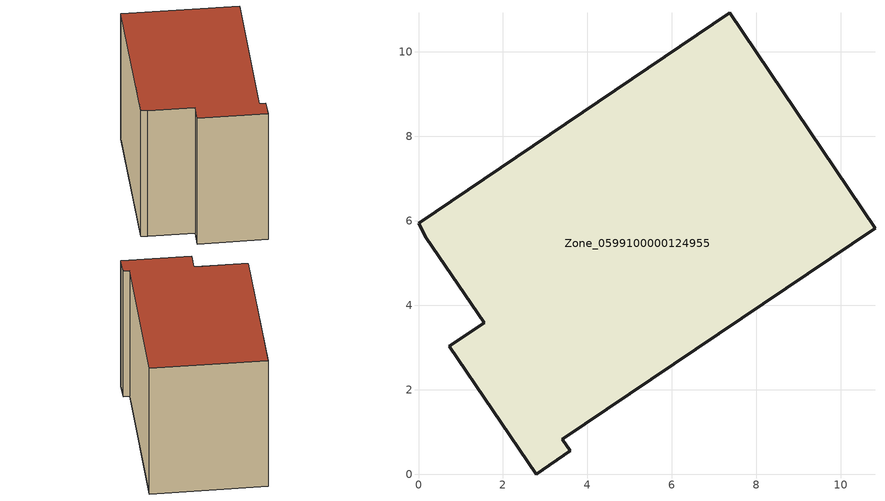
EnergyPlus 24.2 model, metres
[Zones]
Zone_0599100000124955
 floor ground (C_G): 1.55,3.58 0.17,5.61 0,5.94 7.37,10.92 10.8,5.82 3.4,0.83 3.59,0.55 2.79,0 0.73,3.03 z0
 wall outside (C_F): 0.17,5.61 1.55,3.58 0.73,3.03 2.79,0 3.59,0.55 3.4,0.83 10.8,5.82 7.37,10.92 0,5.94 0.17,5.61 z0:7.85
 roof outside (C_R): 10.8,5.82 7.37,10.92 0,5.94 0.17,5.61 1.55,3.58 0.73,3.03 2.79,0 3.59,0.55 3.4,0.83 z7.85
[BUILDING]
Pand.0599100000124955: North Axis=0; Terrain=City; Loads Convergence Tolerance Value=0.04; Temperature Convergence Tolerance Value=0.4; Solar Distribution=FullExterior; Maximum Number of Warmup Days=25; Minimum Number of Warmup Days=1
[Site:Location]
Rotterdam.The.Hague.AP_ZH_NLD Design_Conditions: Latitude=51.96; Longitude=4.45; Time Zone=1; Elevation=-4.5
[SITE:GROUNDTEMPERATURE:BUILDINGSURFACE]
18, 18, 18, 18, 18, 18, 18, 18, 18, 18, 18, 18
[MATERIAL] Thermal Absorptance=0.9; Solar Absorptance=0.7; Visible Absorptance=0.7
Name | Roughness | Thickness | Conductivity | Density | Specific Heat
G.TI.1965-1974 | MediumSmooth | 0.15 | 0.882353 | 540 | 1210
F.TI.1965-1974 | Rough | 0.3 | 0.697674 | 1920 | 840
R.TI.1965-1974 | MediumRough | 0.2 | 0.232558 | 1500 | 1000
[CONSTRUCTION]
C_G: G.TI.1965-1974
C_F: F.TI.1965-1974
C_R: R.TI.1965-1974
[ZONE]
Zone_0599100000124955: Type=1; Multiplier=1; Ceiling Height=Autocalculate; Volume=Autocalculate; Floor Area=autocalculate; Part of Total Floor Area=Yes
[ZONEINFILTRATION:DESIGNFLOWRATE]
Infil_Zone_0599100000124955: Zone or ZoneList or Space or SpaceList=Zone_0599100000124955; Schedule=AlwaysOn; Design Flow Rate Calculation Method=Flow/Area; Flow Rate per Floor Area=0.003; Constant Term Coefficient=1; Temperature Term Coefficient=0; Velocity Term Coefficient=0; Velocity Squared Term Coefficient=0
[HVACTEMPLATE:ZONE:IDEALLOADSAIRSYSTEM]
Zone_0599100000124955: Maximum Heating Supply Air Temperature=50; Minimum Cooling Supply Air Temperature=13; Maximum Heating Supply Air Humidity Ratio=0.0156; Minimum Cooling Supply Air Humidity Ratio=0.0077; Heating Limit=NoLimit; Cooling Limit=NoLimit; Dehumidification Control Type=ConstantSensibleHeatRatio; Cooling Sensible Heat Ratio=0.7; Dehumidification Setpoint=60; Humidification Control Type=None; Humidification Setpoint=30; Outdoor Air Method=None; Outdoor Air Flow Rate per Person=0.00944; Outdoor Air Flow Rate per Zone Floor Area=0; Outdoor Air Flow Rate per Zone=0; Demand Controlled Ventilation Type=None; Outdoor Air Economizer Type=NoEconomizer; Heat Recovery Type=None; Sensible Heat Recovery Effectiveness=0.7; Latent Heat Recovery Effectiveness=0.65
[ZONECONTROL:THERMOSTAT]
ThermostatControl_Zone_0599100000124955: Zone or ZoneList=Zone_0599100000124955; Control Type Schedule=DualSetpointControlType; Control 1=Thermostat_Zone_0599100000124955; Temperature Difference Between Cutout And Setpoint=0
[THERMOSTATSETPOINT:DUALSETPOINT]
Thermostat_Zone_0599100000124955: Heating Setpoint Temperature Schedule=HeatingSetpoint_Zone_0599100000124955; Cooling Setpoint Temperature Schedule=CoolingSetpoint_Zone_0599100000124955
[SCHEDULE:COMPACT]
HeatingSetpoint_Zone_0599100000124955: Through: 12/31, For: AllDays, Until: 24:00, 21
CoolingSetpoint_Zone_0599100000124955: Through: 12/31, For: AllDays, Until: 24:00, 24
DualSetpointControlType: Through: 12/31, For: AllDays, Until: 24:00, 4
AlwaysOn: Through: 12/31, For: AllDays, Until: 24:00, 1
